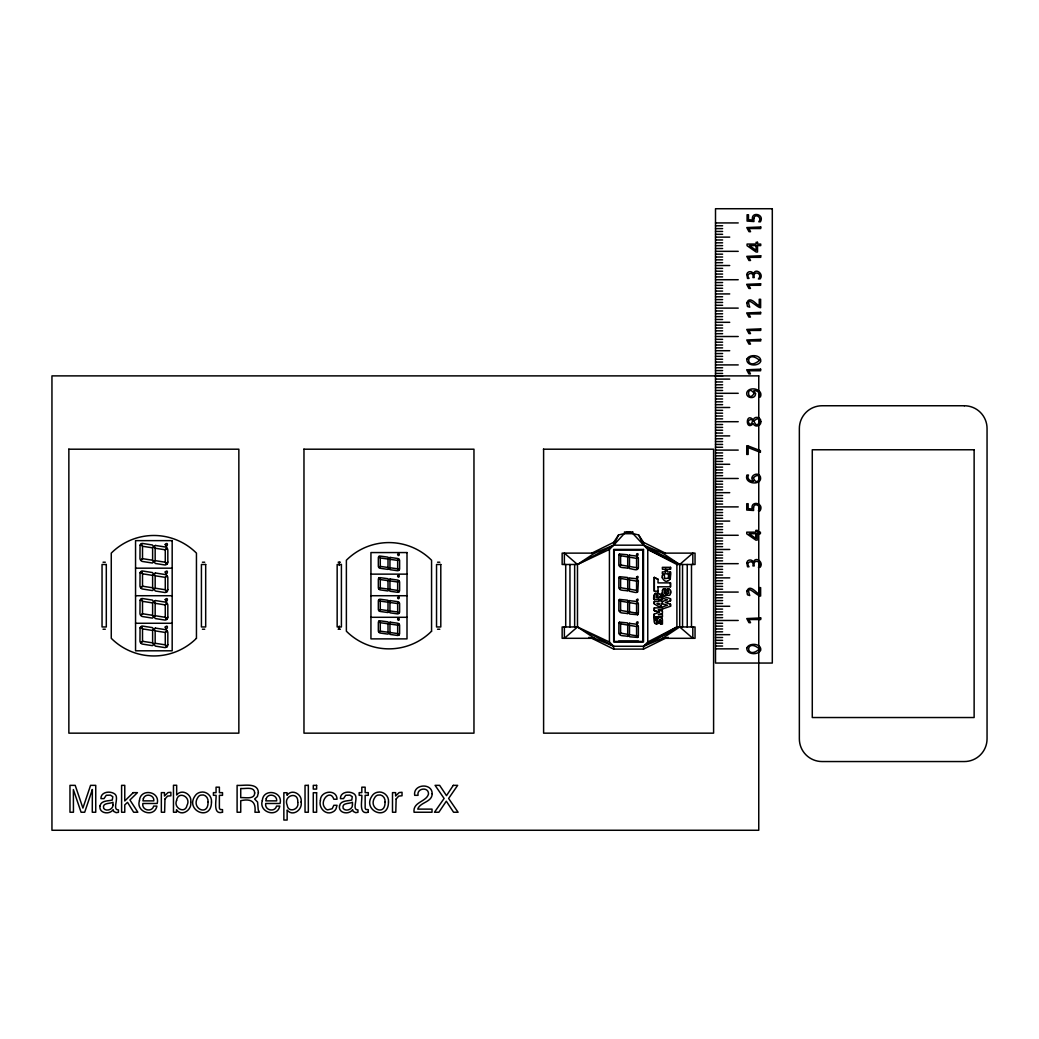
<?xml version="1.0" encoding="UTF-8"?>
<svg xmlns="http://www.w3.org/2000/svg" width="1039" height="1039" viewBox="0 0 1039 1039"><rect width="100%" height="100%" fill="white"/><g stroke="black" fill="none" stroke-linecap="round" stroke-linejoin="round"><path stroke-width="1.5" d="M658.284 609.919L662.44 609.919L662.337 608.984L670.532 606.257L670.532 604.204L665.376 602.516L670.532 600.802L670.532 598.75L662.337 596.022L662.44 597.633L658.284 597.633M658.388 597.633L662.44 594.931L662.337 590.581L663.233 589.074L666.363 589.775L665.583 589.009M656.129 620.478L656.141 618.283L654.245 617.374L654.752 623.153L654.388 622.309M656.245 618.283L656.856 622.283M659.791 617.374L661.752 618.01L662.44 619.725L662.44 624.127L660.518 624.127C662.363 618.517 658.207 617.919 659.142 622.971L656.752 624.127M656.999 622.218L657.635 618.699M667.765 595.399C664.077 593.438 670.324 597.23 670.272 594.1C672.142 590.84 668.817 586.736 666.259 589.775M654.57 594.243C656.622 591.061 651.908 598.36 654.245 599.555L662.44 599.555L662.337 596.022M668.596 577.827L668.635 574.177M670.129 578.97L670.532 574.177L668.532 574.177L668.635 577.476M670.376 578.541L670.428 574.177M664.272 590.996L664.272 593.191M668.609 593.009L668.181 590.659M663.064 589.295L662.518 590.217M692.818 626.959L692.818 638.31L679.714 626.959L679.714 564.489L662.635 553.125L643.505 545.176L613.685 545.176L594.568 553.125L562.151 553.125L562.151 564.489L577.489 564.489L609.425 549.436L613.685 545.176L618.517 534.981L624.335 533.552L632.855 533.552L638.673 534.981L643.505 542.345L665.337 553.125M591.853 553.125L613.685 542.345L618.517 534.981M665.947 594.853L666.363 594.412M668.467 578.126L664.843 578.619M670.012 579.372L668.415 580.606M657.713 618.296L658.09 617.958M668.285 590.659L665.376 593.035L665.376 590.944L664.544 590.659M564.372 626.959L564.372 638.31L577.489 626.959L577.489 564.489L613.685 545.176L624.335 533.552M637.79 591.853L638.375 581.204A2.883 2.883 0 0 0 638.05 580.152L636.582 581.243L636.582 590.217C640.063 594.724 631.154 591.139 629.634 591.334L628.725 590.113M628.465 601.412L627.582 602.308L620.751 601.165L619.478 599.412L627.569 600.204L629.491 602.802L629.491 611.776L628.608 612.672L627.712 611.452L627.712 602.477L628.595 601.581M628.725 601.438L629.608 600.542C630.686 601.438 640.634 600.516 636.465 603.789L629.634 602.659M590.516 637.66L613.685 649.102L643.505 649.102L643.505 646.271L662.635 638.31L695.039 638.31L695.039 626.959L676.896 626.959L647.765 642.011L643.505 646.271L613.685 646.271L594.568 638.31L577.489 626.959L562.151 626.959L562.151 638.31L594.568 638.31M632.855 533.552L647.765 549.436L679.714 564.489L692.818 553.125L692.818 564.489M378.832 556.579L380.274 558.125L380.274 566.281L378.845 567.463A2.325 2.325 0 0 1 378.339 566.307L378.339 558.086A1.74 1.74 0 0 1 380.3 556.099L387.846 557.125L388.833 558.216L387.872 559.034L380.43 557.995L379.053 556.397M378.832 578.165L380.274 579.71L380.274 587.853L378.845 589.048A2.325 2.325 0 0 1 378.339 587.892L378.339 579.671A1.74 1.74 0 0 1 380.3 577.684L387.846 578.697L388.833 579.801L387.872 580.619L380.43 579.58L379.053 577.983M378.832 599.737L380.274 601.295L380.274 609.438L378.845 610.633A2.325 2.325 0 0 1 378.339 609.477L378.339 601.243A1.74 1.74 0 0 1 380.3 599.256L387.846 600.282L388.833 601.386L387.872 602.191L380.43 601.165L379.053 599.568M378.832 621.322L380.274 622.868L380.274 631.011L378.845 632.206A2.325 2.325 0 0 1 378.339 631.05L378.339 622.829A1.74 1.74 0 0 1 380.3 620.841L387.846 621.854L388.833 622.958M637.634 614.724L629.634 614.049L628.725 612.828L629.608 611.945L636.439 613.075L637.66 614.711M637.634 637.439L629.634 636.764L628.725 635.543L629.608 634.66L636.439 635.79L637.66 637.427M594.568 553.125L577.489 564.489L564.372 553.125L564.372 564.489M662.635 638.31L679.714 626.959L643.505 646.271L676.896 626.959L676.896 564.489L647.765 549.436L647.765 642.011M659.635 596.724L662.44 594.931M659.466 594.516C658.077 593.204 661.194 595.399 662.44 592.737M643.505 649.102L666.674 637.66M662.44 598.074L667.506 599.776L662.337 601.49L660.986 601.49L660.986 600.23L659.09 600.23L659.09 601.49L654.245 601.49L654.245 603.841L659.194 607.062L661.103 606.153L661.103 603.529L667.506 605.23L662.337 606.945L662.44 607.88L654.245 607.88L654.245 610.607L659.401 612.322L654.245 610.607M659.194 607.062L661.103 606.153M655.44 593.23L658.57 593.23L657.882 592.931M658.323 617.698L659.895 617.374M665.583 595.178L664.363 595.438M665.337 638.31L668.22 637.323M658.401 609.919L662.44 611.296L662.44 613.335L658.284 614.698L662.44 614.698L662.44 616.75L654.245 616.75L654.245 614.023L659.401 612.322M668.051 580.775C664.09 584.009 659.025 573.424 664.35 575.112L664.648 578.346M667.947 593.568L668.051 593.568M667.765 588.775L668.713 588.762M715.507 222.93L738.222 222.93M715.507 225.775L722.612 225.775M715.507 228.606L722.612 228.606M715.507 231.45L722.612 231.45M715.507 234.295L722.612 234.295M715.507 237.126L729.716 237.126M715.507 239.97L722.612 239.97M715.507 242.814L722.612 242.814M715.507 245.646L722.612 245.646M715.507 248.49L722.612 248.49M715.507 251.334L738.222 251.334M715.507 254.165L722.612 254.165M715.507 257.01L722.612 257.01M715.507 259.841L722.612 259.841M715.507 262.685L722.612 262.685M715.507 265.529L729.716 265.529M715.507 268.361L722.612 268.361M715.507 271.205L722.612 271.205M715.507 274.049L722.612 274.049M715.507 276.881L722.612 276.881M715.507 279.725L738.222 279.725M715.507 282.569L722.612 282.569M715.507 285.4L722.612 285.4M715.507 288.245L722.612 288.245M715.507 291.076L722.612 291.076M715.507 293.92L729.716 293.92M715.507 296.764L722.612 296.764M715.507 299.596L722.612 299.596M715.507 302.44L722.612 302.44M715.507 305.284L722.612 305.284M715.507 308.115L738.222 308.115M715.507 310.96L722.612 310.96M715.507 313.791L722.612 313.791M715.507 316.635L722.612 316.635M715.507 319.48L722.612 319.48M715.507 322.311L729.716 322.311M715.507 325.155L722.612 325.155M715.507 327.999L722.612 327.999M715.507 330.831L722.612 330.831M715.507 333.675L722.612 333.675M715.507 336.519L738.222 336.519M715.507 339.35L722.612 339.35M715.507 342.195L722.612 342.195M715.507 345.026L722.612 345.026M715.507 347.87L722.612 347.87M715.507 350.714L729.716 350.714M715.507 353.546L722.612 353.546M715.507 356.39L722.612 356.39M715.507 359.234L722.612 359.234M715.507 362.066L722.612 362.066M715.507 364.91L738.222 364.91M715.507 367.741L722.612 367.741M715.507 370.585L722.612 370.585M715.507 373.43L722.612 373.43M715.507 376.261L722.612 376.261M715.507 379.105L729.716 379.105M715.507 381.949L722.612 381.949M715.507 384.781L722.612 384.781M715.507 387.625L722.612 387.625M715.507 390.469L722.612 390.469M715.507 393.3L738.222 393.3M715.507 396.145L722.612 396.145M715.507 398.976L722.612 398.976M715.507 401.82L722.612 401.82M715.507 404.665L722.612 404.665M715.507 407.496L729.716 407.496M715.507 410.34L722.612 410.34M715.507 413.184L722.612 413.184M715.507 416.016L722.612 416.016M715.507 418.86L722.612 418.86M715.507 421.704L738.222 421.704M715.507 424.535L722.612 424.535M715.507 427.38L722.612 427.38M715.507 430.211L722.612 430.211M715.507 433.055L722.612 433.055M715.507 435.899L729.716 435.899M715.507 438.731L722.612 438.731M715.507 441.575L722.612 441.575M715.507 444.419L722.612 444.419M715.507 447.251L722.612 447.251M68.678 449.199L238.853 449.199L238.853 733.157L68.86 733.157L68.86 449.199M303.791 449.199L473.966 449.199L473.966 733.157L303.972 733.157L303.972 449.199M543.41 449.199L713.598 449.199L713.598 733.157L543.605 733.157L543.605 449.199M715.507 450.095L738.222 450.095M715.507 452.926L722.612 452.926M715.507 455.77L722.612 455.77M715.507 458.615L722.612 458.615M715.507 461.446L722.612 461.446M715.507 464.29L729.716 464.29M715.507 467.134L722.612 467.134M715.507 469.966L722.612 469.966M715.507 472.81L722.612 472.81M715.507 475.654L722.612 475.654M715.507 478.485L738.222 478.485M715.507 481.33L722.612 481.33M715.507 484.161L722.612 484.161M715.507 487.005L722.612 487.005M715.507 489.85L722.612 489.85M715.507 492.681L729.716 492.681M715.507 495.525L722.612 495.525M715.507 498.369L722.612 498.369M715.507 501.201L722.612 501.201M715.507 504.045L722.612 504.045M715.507 506.889L738.222 506.889M715.507 509.72L722.612 509.72M715.507 512.565L722.612 512.565M715.507 515.396L722.612 515.396M715.507 518.24L722.612 518.24M715.507 521.084L729.716 521.084M715.507 523.916L722.612 523.916M715.507 526.76L722.612 526.76M715.507 529.604L722.612 529.604M715.507 532.436L722.612 532.436M715.507 535.28L738.222 535.28M715.507 538.111L722.612 538.111M715.507 540.955L722.612 540.955M715.507 543.8L722.612 543.8M715.507 546.631L722.612 546.631M715.507 549.475L729.716 549.475M715.507 552.319L722.612 552.319M662.635 553.125L695.039 553.125L695.039 564.489L676.896 564.489M715.507 555.151L722.612 555.151M715.507 557.995L722.612 557.995M715.507 560.839L722.612 560.839M103.043 562.216L105.29 562.216M202.423 562.216L204.683 562.216M338.156 562.216L340.402 562.216M437.536 562.216L439.783 562.216M715.507 563.67L738.222 563.67M715.507 566.515L722.612 566.515M670.532 567.333L662.337 567.333L662.44 569.255L665.544 569.255L665.544 571.905L662.337 571.905L662.337 573.814L670.532 573.814L670.532 571.944L667.324 571.944L667.428 570.06L666.025 569.268L670.532 569.268L670.532 567.333L670.428 569.268M135.551 568.177L172.175 568.177M715.507 569.346L722.612 569.346M715.507 572.19L722.612 572.19M370.936 574.138L407.002 574.138M715.507 575.035L722.612 575.035M658.09 591.178L654.245 591.178L654.245 577.437L658.09 579.32L657.986 582.892L670.532 582.892L670.532 586.801L657.986 586.801M715.507 577.866L729.716 577.866M662.414 578.126L662.44 577.346M658.09 579.32L654.245 577.437M715.507 580.71L722.612 580.71M715.507 583.554L722.612 583.554M715.507 586.386L722.612 586.386M664.259 588.749L665.012 588.814M715.507 589.23L722.612 589.23M670.493 590.529L670.493 593.659M667.506 590.775L668.506 590.788M715.507 592.074L738.222 592.074M665.311 593.334L667.7 593.464M662.557 594.334L663.999 595.399M654.297 594.685L654.349 599.555M657.895 595.386L657.245 594.75L657.791 597.633M715.507 594.905L722.612 594.905M135.551 595.724L172.175 595.724M370.936 595.724L407.002 595.724M657.895 597.633L656.129 597.633L656.193 595.165L657.622 594.892M715.507 597.75L722.612 597.75M670.428 598.75L670.532 600.802M715.507 600.581L722.612 600.581M657.18 603.529L659.194 603.529L659.194 604.854L657.297 603.529M715.507 603.425L722.612 603.425M654.245 603.841L654.349 601.49M670.428 604.204L670.532 606.257M715.507 606.269L729.716 606.269M715.507 609.101L722.612 609.101M715.507 611.945L722.612 611.945M654.245 614.023L654.349 616.75M715.507 614.789L722.612 614.789M370.936 617.296L407.002 617.296M654.245 617.374L654.349 621.803M715.507 617.621L722.612 617.621M661.388 617.737L661.947 618.335M660.518 620.036L660.518 624.127M715.507 620.465L738.222 620.465M659.271 621.335L659.142 622.971M135.551 623.27L172.175 623.27M715.507 623.296L722.612 623.296M655.297 623.764L656.323 624.075M715.507 626.14L722.612 626.14M715.507 628.985L722.612 628.985M103.043 629.231L105.29 629.231M202.423 629.231L204.683 629.231M338.156 629.231L340.402 629.231M437.536 629.231L439.783 629.231M715.507 631.816L722.612 631.816M715.507 634.66L729.716 634.66M715.507 637.504L722.612 637.504M715.507 640.336L722.612 640.336M618.595 641.154L638.466 641.154M715.507 643.18L722.612 643.18M715.507 646.024L722.612 646.024M715.507 648.856L738.222 648.856M627.582 579.593L620.751 578.45L619.478 576.697L627.569 577.489L628.465 578.697M629.608 589.217L636.439 590.36M588.983 637.323L591.853 638.31M613.685 646.271L609.425 642.011L577.489 626.959L613.685 646.271L613.685 649.102M638.673 534.981L643.505 545.176L679.714 564.489M379.053 621.14L380.43 622.738L387.872 623.777L388.963 623.114L389.95 624.218L389.95 632.361L388.989 633.18L388.002 632.076L388.002 623.919M628.725 578.723L629.634 579.944L636.465 581.074C640.634 577.801 630.686 578.723 629.608 577.827L627.712 579.762L627.712 588.736L628.608 589.957M628.595 578.866L629.491 580.087L629.491 589.061L627.582 590.996C626.309 590.022 616.776 591.1 620.738 587.736L627.569 588.879L628.465 590.1M662.44 593.607L662.661 594.334M691.493 564.489L691.493 626.959M687.234 564.489L687.234 626.959M682.545 564.489L682.545 626.959M670.428 571.944L670.428 573.814M670.428 582.892L670.428 586.801M665.441 569.255L665.441 571.905M662.44 601.49L662.44 603.529M658.09 586.801L657.986 591.178M654.349 577.437L654.349 591.178M654.349 607.88L654.349 610.607M643.505 542.345L643.505 545.176M630.024 531.981L627.179 531.981M613.685 542.345L613.685 545.176M609.425 549.436L609.425 642.011M574.645 564.489L574.645 626.959M569.956 564.489L569.956 626.959M565.71 564.489L565.71 626.959M339.272 562.216L339.272 565.411M339.272 626.036L339.272 629.231M92.354 789.562L92.276 812.238L95.744 812.238L95.744 785.354L90.575 785.354L82.912 808.082L75.198 785.354L69.977 785.354L69.977 812.238L73.457 812.238L73.366 789.562L81.081 812.238L84.691 812.238L92.354 789.562M297.738 802.316C299.713 809.589 288.167 813.433 287.193 805.225C282.894 795.316 298.816 790.822 297.738 802.316M176.591 800.446C173.188 808.056 185.228 814.316 187.02 805.368C191.579 796.77 177.981 790.367 176.591 800.446M753.872 218.424L753.937 221.541L747.093 221.073L747.093 214.761L748.496 214.761L748.496 219.723L752.509 219.995C750.561 210.995 764.977 214.008 760.418 221.801L758.756 221.801C762.769 217.774 754.821 212.579 753.872 218.424M753.522 507.396L753.6 510.5L746.742 510.045L746.742 503.72L748.158 503.72L748.158 508.681L752.171 508.967C750.223 499.954 764.639 502.967 760.067 510.759L758.405 510.759C762.431 506.746 754.483 501.551 753.522 507.396M190.721 802.056C192.254 809.849 181.63 817.199 176.5 809.732L176.5 812.238L173.474 812.238L173.474 785.263L176.669 785.263L176.669 795.017C181.669 788.367 192.267 794.29 190.721 802.056M211.488 802.03C211.346 822.524 183.565 810.095 195.735 795.004A8.091 8.091 0 0 1 200.462 792.263C206.358 790.783 212.138 796.017 211.488 802.03M320.415 800.537C318.285 807.9 325.895 815.914 333.116 811.784A6.728 6.728 0 0 0 336.078 808.667L337.039 805.303L333.831 805.303L332.181 808.732L327.688 809.862A4.039 4.039 0 0 1 325.012 807.965C318.934 801.316 330.181 788.484 333.831 799.225L337.039 799.225C336.896 788.744 320.09 790.692 320.415 800.537M388.495 802.03C388.352 822.524 360.585 810.095 372.741 795.004A8.091 8.091 0 0 1 377.469 792.263C383.365 790.783 389.157 796.017 388.495 802.03M139.473 800.562C135.512 812.121 154.369 818.316 156.928 806.082L153.694 806.082C152.097 812.602 141.512 810.433 142.85 803.485L157.201 803.485C160.357 791.03 140.252 788.056 139.473 800.562M262.335 800.562C258.373 812.121 277.231 818.316 279.79 806.082L276.556 806.082C274.958 812.602 264.374 810.433 265.711 803.485L280.062 803.485C283.205 791.03 263.114 788.056 262.335 800.562M301.102 802.004C302.83 809.732 292.582 817.161 287.141 810.043L287.141 820.044L283.855 820.044L283.855 792.731L287.05 792.731L287.05 795.329C291.816 788.315 302.557 794.251 301.102 802.004M746.807 274.504L747.522 278.426L749.041 278.426C744.612 273.27 754.717 270.802 752.911 277.582L754.236 277.582C752.353 269.633 763.496 273.244 758.444 278.946L760.119 278.946C764.379 273.906 754.911 267.088 753.47 274.27C752.885 270.595 747.015 270.763 746.807 274.504M746.807 562.852L747.522 566.774L749.041 566.774C744.612 561.631 754.717 559.151 752.911 565.943L754.236 565.943C752.353 557.982 763.496 561.605 758.444 567.307L760.119 567.307C764.379 562.255 754.911 555.449 753.47 562.619C752.885 558.943 747.015 559.112 746.807 562.852M254.698 792.952C254.763 799.913 244.788 797.186 240.736 797.666L240.736 788.484C244.775 789.108 254.516 786.016 254.698 792.952M746.807 302.907L747.496 306.479L749.742 307.167C744.976 293.764 756.496 307.635 760.626 307.7L760.626 299.284L759.236 299.284L759.236 306.076C755.937 304.063 749.561 295.362 746.807 302.907M746.807 591.256L747.496 594.827L749.742 595.529C744.976 582.126 756.496 595.996 760.626 596.061L760.626 587.632L759.236 587.632L759.236 594.425C755.937 592.425 749.561 583.71 746.807 591.256M746.703 476.005C744.742 484.525 762.782 485.655 760.392 476.758C757.886 470.524 747.781 476.849 753.652 481.239C750.262 481.732 746.392 478.485 748.47 475.018L747.002 475.018L746.703 476.005M760.847 421.704C761.392 426.081 754.73 427.899 753.223 423.6C745.418 431.743 745.379 411.678 753.223 419.769C754.743 415.496 761.405 417.314 760.847 421.704M100.03 805.809C98.51 813.355 109.576 815.16 113.16 809.641L113.719 811.446L116.186 812.654L118.459 812.329L118.459 809.888C111.848 809.978 119.342 798.056 115.082 794.238C110.783 790.549 100.692 791.575 100.939 798.627L104.004 798.627L106.251 795.29L110.42 795.134L112.783 796.692L112.29 800.056C108.212 801.134 101.134 800.329 100.03 805.809M339.519 805.809C337.987 813.355 349.052 815.16 352.637 809.641L353.208 811.446L355.676 812.654L357.948 812.329L357.948 809.888C351.325 809.978 358.819 798.056 354.559 794.238C350.273 790.549 340.182 791.575 340.415 798.627L343.493 798.627L345.727 795.29L349.909 795.134L352.26 796.692L351.779 800.056C347.701 801.134 340.623 800.329 339.519 805.809M754.171 393.339C747.34 404.132 746.106 382.949 754.171 393.339M432.159 793.796C432.12 802.342 420.146 802.004 417.73 809.121L432.029 809.121L432.029 812.238L414.054 812.238C412.665 801.796 426.458 802.004 428.523 793.939C428.639 786.497 416.509 788.133 418.042 795.329L414.691 795.329C412.847 783.926 432.354 782.575 432.159 793.796M753.976 421.094C758.457 432.821 762.795 412.301 753.976 421.094M753.327 477.836C758.522 489.759 763.12 468.836 753.327 477.836M755.561 393.69C755.626 399.82 745.145 398.223 746.846 392.339C749.561 385.833 763.782 389.106 760.392 396.95L758.899 396.95C761.197 393.443 757.34 389.989 753.807 390.612L755.561 393.69M208.047 802.121C208.345 816.953 190.371 808.264 197.981 797.251A4.481 4.481 0 0 1 200.969 795.095C205.254 793.874 208.592 798.056 208.047 802.121M385.053 802.121C385.365 816.953 367.39 808.264 374.988 797.251A4.481 4.481 0 0 1 377.975 795.095C382.261 793.874 385.599 798.056 385.053 802.121M746.859 359.156C745.976 366.092 758.47 366.78 760.756 361.416C761.587 354.533 749.106 353.844 746.859 359.156M746.859 647.855C745.976 654.791 758.47 655.479 760.756 650.115C761.587 643.232 749.106 642.544 746.859 647.855M258.386 792.601L257.386 796.549L254.607 799.03L257.594 802.082L258.243 809.978L259.412 812.238L254.945 812.238C256.139 801.731 251.334 798.342 240.736 800.705L240.736 812.238L237.1 812.238L237.1 785.354C243.451 785.978 258.01 782.107 258.386 792.601M636.543 554.345C637.634 558.475 639.375 551.462 636.543 554.345M636.543 577.061C637.634 581.191 639.375 574.177 636.543 577.061M638.375 567.541L637.816 569.099L636.582 567.502L636.582 558.527L638.05 557.436A2.883 2.883 0 0 1 638.375 558.488L638.375 567.541M636.543 599.776C637.634 603.906 639.375 596.893 636.543 599.776M636.543 622.491C637.634 626.621 639.375 619.608 636.543 622.491M638.375 612.971L637.79 614.568L636.582 612.932L636.582 603.958L638.05 602.88A2.883 2.883 0 0 1 638.375 603.919L638.375 612.971M638.375 635.686L637.816 637.258L636.582 635.647L636.582 626.673L638.05 625.595A2.883 2.883 0 0 1 638.375 626.634L638.375 635.686M165.214 544.436C166.798 549.982 169.214 540.54 165.214 544.436M165.214 571.97C166.798 577.515 169.214 568.086 165.214 571.97M167.824 562.034L167.734 562.813A3.078 3.078 0 0 1 167.266 563.839L165.279 561.995L165.279 550.008L167.162 548.254A3.636 3.636 0 0 1 167.824 549.956L167.824 562.034M165.214 599.516C166.798 605.062 169.214 595.633 165.214 599.516M167.824 589.581L167.734 590.36A3.078 3.078 0 0 1 167.266 591.386L165.279 589.542L165.279 577.554L167.162 575.801A3.636 3.636 0 0 1 167.824 577.502L167.824 589.581M165.214 627.062C166.798 632.608 169.214 623.179 165.214 627.062M167.824 617.127L167.734 617.906A3.078 3.078 0 0 1 167.266 618.932L165.279 617.075L165.279 605.101L167.162 603.347A3.636 3.636 0 0 1 167.824 605.049L167.824 617.127M167.824 644.674L167.734 645.44A3.078 3.078 0 0 1 167.266 646.479L165.279 644.622L165.279 632.647L167.162 630.894A3.636 3.636 0 0 1 167.824 632.595L167.824 644.674M112.991 804.913C113.251 809.394 106.147 812.056 103.627 808.29C102.121 802.472 109.822 804.004 112.991 802.264L112.991 804.913M352.468 804.913C352.741 809.394 345.636 812.056 343.117 808.29C341.61 802.472 349.312 804.004 352.468 802.264L352.468 804.913M759.535 360.286C745.249 372.559 744.898 348.078 759.535 360.286M759.535 648.985C745.249 661.259 744.898 636.777 759.535 648.985M397.612 554.423C398.872 558.242 400.638 551.722 397.612 554.423M397.612 575.996C398.872 579.814 400.638 573.307 397.612 575.996M397.612 597.581C398.872 601.399 400.638 594.879 397.612 597.581M397.612 619.166C398.872 622.984 400.638 616.465 397.612 619.166M618.893 554.93L618.828 564.904A2.883 2.883 0 0 0 619.153 565.943L620.608 564.852L620.608 555.878L619.322 554.138L618.893 554.93M618.893 577.645L618.828 587.619A2.883 2.883 0 0 0 619.153 588.658L620.608 587.58L620.608 578.593L619.322 576.853L618.893 577.645M618.893 600.36L618.828 610.335A2.883 2.883 0 0 0 619.153 611.374L620.608 610.296L620.608 601.321L619.322 599.568L618.893 600.36M618.893 623.075L618.828 633.05A2.883 2.883 0 0 0 619.153 634.089L620.608 633.011L620.608 624.036L619.322 622.283L618.893 623.075M140.057 545.215L139.966 558.514A3.636 3.636 0 0 0 140.629 560.216L142.512 558.462L142.512 546.488L140.668 544.163L140.057 545.215M140.057 572.762L139.966 586.061A3.636 3.636 0 0 0 140.629 587.762L142.512 586.009L142.512 574.022L140.668 571.697L140.057 572.762M140.057 600.295L139.966 613.607A3.636 3.636 0 0 0 140.629 615.309L142.512 613.555L142.512 601.568L140.668 599.243L140.057 600.295M140.057 627.842L139.966 641.154A3.636 3.636 0 0 0 140.629 642.855L142.512 641.089L142.512 629.115L140.668 626.79L140.057 627.842M164.967 799.004L164.63 812.238L161.344 812.238L161.344 792.64L164.474 792.64L164.474 796.03L167.967 792.562L170.877 792.289L170.877 795.77L167.591 796.082L164.967 799.004M396.132 799.004L395.794 812.238L392.495 812.238L392.495 792.64L395.625 792.64L395.625 796.03L399.132 792.562L402.028 792.289L402.028 795.77L398.755 796.082L396.132 799.004M143.395 798.575L142.94 800.874L153.824 800.874C154.473 794.783 145.278 792.848 143.395 798.575M266.257 798.575L265.802 800.874L276.686 800.874C277.322 794.783 268.14 792.848 266.257 798.575M748.236 420.795C749.937 430.951 756.795 414.99 748.236 420.795M453.303 785.354L446.497 795.64L439.64 785.354L435.094 785.354L444.108 798.459L434.484 812.238L438.874 812.238L446.315 801.186L453.562 812.238L458.082 812.238L448.627 798.459L457.641 785.354L453.303 785.354M628.465 555.982L627.582 556.878L620.751 555.735L619.478 553.982L627.569 554.774L628.465 555.982M628.595 556.151L627.712 557.047L627.712 566.021L628.608 567.242L629.491 566.346L629.491 557.372L628.595 556.151M629.608 555.112L628.725 556.008L629.634 557.216L636.465 558.359C640.634 555.086 630.686 556.008 629.608 555.112M620.738 565.021C616.569 568.307 626.517 567.372 627.582 568.281L628.465 567.385L627.569 566.164L620.738 565.021M629.608 566.502L628.725 567.398L629.634 568.619C631.024 568.45 640.193 571.892 636.439 567.645L629.608 566.502M620.738 610.451C616.569 613.737 626.517 612.815 627.582 613.711L628.465 612.815L627.569 611.594L620.738 610.451M628.465 624.127L627.582 625.023L620.751 623.894L619.478 622.127L627.569 622.919L628.465 624.127M628.595 624.296L627.712 625.192L627.712 634.167L628.608 635.387L629.491 634.491L629.491 625.517L628.595 624.296M629.608 623.257L628.725 624.153L629.634 625.374L636.465 626.504C640.634 623.231 630.686 624.153 629.608 623.257M620.738 633.167C616.569 636.452 626.517 635.53 627.582 636.426L628.465 635.53L627.569 634.309L620.738 633.167M133.226 792.64L124.771 800.965L124.771 785.354L121.602 785.354L121.602 812.238L124.771 812.238L124.771 804.874L127.537 802.355L133.641 812.238L137.849 812.238L129.927 799.978L137.434 792.64L133.226 792.64M166.798 564.359L165.149 565.008L155.369 563.489L154.084 561.865L155.343 560.67L165.071 562.19L166.798 564.359M166.798 591.905L165.149 592.555L155.369 591.022L154.084 589.399L155.343 588.204L165.071 589.736L166.798 591.905M166.798 619.452L165.149 620.101L155.369 618.569L154.084 616.945L155.343 615.75L165.071 617.27L166.798 619.452M166.798 646.998L165.149 647.635L155.369 646.115L154.084 644.492L155.343 643.297L165.071 644.816L166.798 646.998M153.707 546.618L152.447 547.813L142.72 546.293L141.213 543.735A2.195 2.195 0 0 1 142.642 543.462L152.421 544.994L153.707 546.618M153.876 546.839L152.616 548.034L152.616 560.021L153.902 561.644L155.162 560.45L155.162 548.462L153.876 546.839M155.343 545.449L154.084 546.644L155.369 548.267L165.097 549.787L166.967 548.021L166.396 547.501A3.039 3.039 0 0 0 165.123 546.982L155.343 545.449M142.681 558.683L140.823 560.463L141.395 560.969A3.039 3.039 0 0 0 142.668 561.502L152.447 563.021L153.707 561.826L152.421 560.203L142.681 558.683M153.707 574.164L152.447 575.359L142.72 573.84L141.213 571.268A2.195 2.195 0 0 1 142.642 571.008L152.421 572.541L153.707 574.164M153.876 574.385L152.616 575.58L152.616 587.554L153.902 589.178L155.162 587.983L155.162 576.009L153.876 574.385M155.343 572.996L154.084 574.19L155.369 575.814L165.097 577.333L166.967 575.567L166.396 575.048A3.039 3.039 0 0 0 165.123 574.528L155.343 572.996M142.681 586.23L140.823 587.996L141.395 588.516A3.039 3.039 0 0 0 142.668 589.035L152.447 590.568L153.707 589.373L152.421 587.749L142.681 586.23M153.707 601.698L152.447 602.893L142.72 601.373L141.213 598.815A2.195 2.195 0 0 1 142.642 598.555L152.421 600.087L153.707 601.698M153.876 601.932L152.616 603.127L152.616 615.101L153.902 616.724L155.162 615.53L155.162 603.542L153.876 601.932M155.343 600.542L154.084 601.737L155.369 603.36L165.097 604.88L166.967 603.114L166.396 602.594A3.039 3.039 0 0 0 165.123 602.062L155.343 600.542M142.681 613.776L140.823 615.543L141.395 616.062A3.039 3.039 0 0 0 142.668 616.582L152.447 618.114L153.707 616.919L152.421 615.296L142.681 613.776M153.707 629.244L152.447 630.439L142.72 628.92L141.213 626.361A2.195 2.195 0 0 1 142.642 626.088L152.421 627.621L153.707 629.244M153.876 629.465L152.616 630.66L152.616 642.647L153.902 644.271L155.162 643.076L155.162 631.089L153.876 629.465M155.343 628.076L154.084 629.27L155.369 630.894L165.097 632.426L166.967 630.647L166.396 630.141A3.039 3.039 0 0 0 165.123 629.608L155.343 628.076M142.681 641.31L140.823 643.089L141.395 643.609A3.039 3.039 0 0 0 142.668 644.128L152.447 645.661L153.707 644.466L152.421 642.842L142.681 641.31M399.015 570.125L397.664 568.671L397.664 560.528L399.106 559.333A2.325 2.325 0 0 1 399.612 560.489L399.612 568.71A2 2 0 0 1 399.002 570.125M399.015 591.711L397.664 590.256L397.664 582.113L399.106 580.918A2.325 2.325 0 0 1 399.612 582.074L399.612 590.282A2 2 0 0 1 399.002 591.711M399.015 613.296L397.664 611.841L397.664 603.685L399.106 602.503A2.325 2.325 0 0 1 399.612 603.659L399.612 611.867A2 2 0 0 1 399.002 613.296M399.015 634.868L397.664 633.413L397.664 625.27L399.106 624.075A2.325 2.325 0 0 1 399.612 625.231L399.612 633.452A2 2 0 0 1 399.002 634.868M388.963 558.372L388.002 559.19L388.002 567.333L388.989 568.437L389.95 567.619L389.95 559.476L388.963 558.372M390.08 557.423L389.118 558.242L390.093 559.346L397.534 560.385L398.95 559.177A2.442 2.442 0 0 0 397.547 558.475L390.08 557.423M380.417 566.424L379.014 567.658A2.442 2.442 0 0 0 380.404 568.333L387.872 569.372L388.833 568.567L387.846 567.463L380.417 566.424M390.08 567.775L389.118 568.58L390.093 569.684L397.56 570.723A2.091 2.091 0 0 0 398.807 570.307L397.508 568.801L390.08 567.775M388.963 579.957L388.002 580.762L388.002 588.905L388.989 590.009L389.95 589.204L389.95 581.061L388.963 579.957M390.08 579.009L389.118 579.827L390.093 580.931L397.534 581.957L398.95 580.762A2.442 2.442 0 0 0 397.547 580.048L390.08 579.009M380.417 588.009L379.014 589.243A2.442 2.442 0 0 0 380.404 589.918L387.872 590.957L388.833 590.139L387.846 589.035L380.417 588.009M390.08 589.347L389.118 590.165L390.093 591.269L397.56 592.308A2.091 2.091 0 0 0 398.807 591.879L397.508 590.386L390.08 589.347M388.963 601.529L388.002 602.347L388.002 610.49L388.989 611.594L389.95 610.776L389.95 602.633L388.963 601.529M390.08 600.594L389.118 601.399L390.093 602.503L397.534 603.542L398.95 602.334A2.442 2.442 0 0 0 397.547 601.633L390.08 600.594M380.417 609.581L379.014 610.815A2.442 2.442 0 0 0 380.404 611.49L387.872 612.542L388.833 611.724L387.846 610.62L380.417 609.581M390.08 610.932L389.118 611.75L390.093 612.841L397.56 613.893A2.091 2.091 0 0 0 398.807 613.465L397.508 611.971L390.08 610.932M390.08 622.166L389.118 622.984L390.093 624.088L397.534 625.114L398.95 623.919A2.442 2.442 0 0 0 397.547 623.205L390.08 622.166M380.417 631.167L379.014 632.4A2.442 2.442 0 0 0 380.404 633.076L387.872 634.115L388.833 633.309L387.846 632.206L380.417 631.167M390.08 632.517L389.118 633.322L390.093 634.426L397.56 635.465A2.091 2.091 0 0 0 398.807 635.05L397.508 633.543L390.08 632.517M222.515 812.238C212.527 815.134 216.554 800.316 216.06 795.329L213.411 795.329L213.411 792.64L216.06 792.64L216.06 787.172L219.385 787.172L219.385 792.64L222.515 792.64L222.515 795.329L219.385 795.329L219.385 808.121L220.086 809.485L222.515 809.641L222.515 812.238M368.274 812.238C358.286 815.134 362.325 800.316 361.819 795.329L359.169 795.329L359.169 792.64L361.819 792.64L361.819 787.172L365.157 787.172L365.157 792.64L368.274 792.64L368.274 795.329L365.157 795.329L365.157 808.121L365.845 809.485L368.274 809.641L368.274 812.238M772.302 208.735L715.507 208.735L715.507 663.051L772.302 663.051L772.302 208.735M760.743 226.983L746.781 227.567L748.989 231.697L750.561 231.697L748.95 228.541L760.743 228.541L760.743 226.983M757.522 242.308L756.093 242.308L756.093 244.061L747.067 244.061L747.067 245.724L756.158 252.022L757.522 252.022L757.522 245.594L760.73 245.594L760.73 244.061L757.522 244.061L757.522 242.308M756.093 245.594L749.405 245.594L756.093 250.256L756.093 245.594M760.73 255.763L746.768 256.36L748.963 260.49L750.548 260.49L748.924 257.334L760.73 257.334L760.73 255.763M760.626 283.738L746.664 284.322L748.872 288.465L750.457 288.465L748.833 285.296L760.626 285.296L760.626 283.738M760.626 312.362L746.664 312.947L748.872 317.09L750.457 317.09L748.833 313.921L760.626 313.921L760.626 312.362M760.704 328.869L746.742 329.454L748.95 333.597L750.522 333.597L748.911 330.428L760.704 330.428L760.704 328.869M760.704 339.376L746.742 339.974L748.95 344.104L750.522 344.104L748.911 340.948L760.704 340.948L760.704 339.376M760.626 369.196L746.664 369.78L748.872 373.923L750.457 373.923L748.833 370.754L760.626 370.754L760.626 369.196M758.756 375.884L51.95 375.884L51.95 830.265L758.756 830.265L758.756 375.884M964.335 405.755L822.07 405.755A22.715 22.715 0 0 0 799.355 428.471L799.355 738.833A22.715 22.715 0 0 0 822.07 761.548L964.335 761.548A22.715 22.715 0 0 0 987.05 738.833L987.05 428.471A22.715 22.715 0 0 0 964.335 405.755M747.651 445.757L746.742 445.757L746.742 454.433L748.158 454.433L748.158 447.588L760.405 452.368L760.405 450.692L747.651 445.757M974.127 449.77L812.277 449.77L812.277 717.533L974.127 717.533L974.127 449.77M757.197 530.409L755.769 530.409L755.769 532.163L746.742 532.163L746.742 533.825L755.834 540.111L757.197 540.111L757.197 533.695L760.405 533.695L760.405 532.163L757.197 532.163L757.197 530.409M632.712 531.981L624.478 531.981L624.478 533.397L632.712 533.397L632.712 531.981M755.769 533.695L749.08 533.695L755.769 538.358L755.769 533.695M172.175 540.631L135.551 540.631L135.551 650.804L172.175 650.804L172.175 540.631M643.505 549.436L613.685 549.436L613.685 642.011L643.505 642.011L643.505 549.436M642.933 550.008L614.257 550.008L614.257 641.44L642.933 641.44L642.933 550.008M407.002 552.566L370.936 552.566L370.936 638.881L407.002 638.881L407.002 552.566M106.303 564.489L102.043 564.489L102.043 626.959L106.303 626.959L106.303 564.489M205.683 564.489L201.423 564.489L201.423 626.959L205.683 626.959L205.683 564.489M341.402 564.489L337.156 564.489L337.156 626.959L341.402 626.959L341.402 564.489M440.796 564.489L436.536 564.489L436.536 626.959L440.796 626.959L440.796 564.489M760.717 617.958L746.755 618.556L748.963 622.686L750.535 622.686L748.924 619.53L760.717 619.53L760.717 617.958M308.336 785.354L305.037 785.354L305.037 812.238L308.336 812.238L308.336 785.354M316.622 785.354L313.271 785.354L313.271 789.095L316.622 789.095L316.622 785.354M316.622 792.731L313.271 792.731L313.271 812.238L316.622 812.238L316.622 792.731M431.562 631.218L431.562 560.229A60.236 60.236 0 0 0 346.377 560.229L346.377 631.218A60.236 60.236 0 0 0 431.562 631.218M196.449 638.31L196.449 553.125A60.236 60.236 0 0 0 111.264 553.125L111.264 638.31A60.236 60.236 0 0 0 196.449 638.31"/></g></svg>
